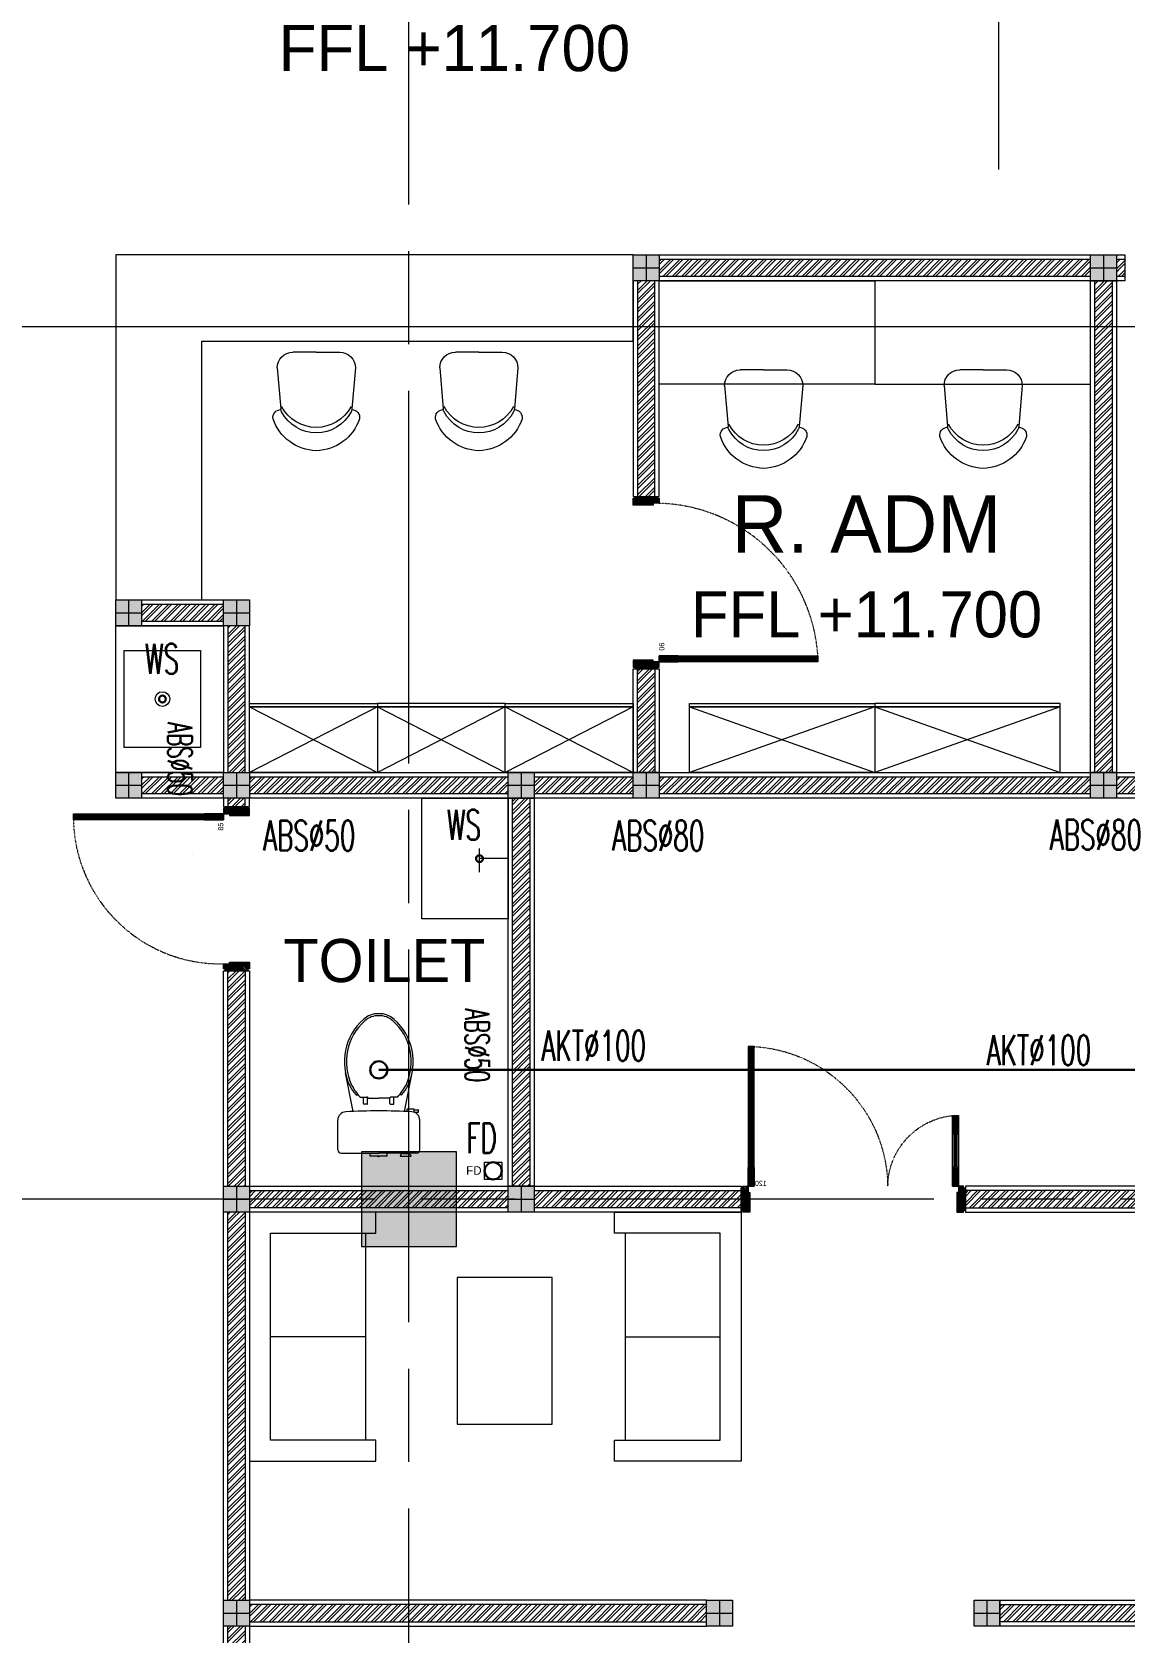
# Model space of a CAD drawing. Header units: millimetres. Extents: x -280308 to 6402717, y -14 to 2073074.
# Drawn here: x -29627 to -23292, y 556808 to 566091 of the extents above; entities that cross this region are included whole.
import ezdxf
from ezdxf.enums import TextEntityAlignment as Align

# ---------------------------------------------------------------- set-up
doc = ezdxf.new("R2010")
doc.units = ezdxf.units.MM
for name, pattern in [('ACAD_ISO03W100', [30, 12, -18]), ('ACAD_ISO08W100', [36, 24, -3, 6, -3]), ('DASHED2', [0.375, 0.25, -0.125]), ('Default', [0])]:
    doc.linetypes.add(name, pattern=pattern)
doc.layers.get('0').update_dxf_attribs({"lineweight": 0})
for name, color, linetype, lineweight, true_color in [('-P-ABK', 7, 'Continuous', 30, 0x05ffff), ('-P-AK', 7, 'Continuous', 30, 0xff0a0a), ('A-FILL-1', 7, 'Continuous', 0, 0x454545), ('P-AKT', 7, 'Continuous', 30, 0xfe0101)]:
    doc.layers.add(name, color=color, linetype=linetype, lineweight=lineweight, true_color=true_color)
for name, color, linetype, lineweight in [('_Door & Window', 1, 'Continuous', 0), ('A-ALINE-1', 91, 'Continuous', 20), ('A-ALINE-3', 111, 'Continuous', 15), ('A-ALINE-6', 117, 'Continuous', 9), ('A-ANNOTATION', 144, 'Continuous', 0), ('A-Furn', 250, 'Continuous', 0), ('A-FURN-EQPM', 177, 'Continuous', 0), ('A-Z22-T-Anno_Text', 152, 'Continuous', 9), ('ARSIR', 251, 'Continuous', 0), ('I-FURN-EQPM', 175, 'Continuous', 0), ('Struktur', 80, 'Continuous', 20)]:
    doc.layers.add(name, color=color, linetype=linetype, lineweight=lineweight)
doc.layers.add('A-TEXT', color=254, linetype='Continuous')
doc.layers.add('FURNITURE', color=26, linetype='Continuous')
doc.layers.add('Teks-PL', color=7, linetype='Default', true_color=0xff0a0a)
doc.styles.add('Annotative', font='arial.ttf', dxfattribs={"height": 1.25})
doc.styles.add('CENTURY', font='GOTHIC.TTF')
doc.styles.add('romans', font='BKANT.TTF')
doc.styles.add('RS', font='ROMANS.SHX', dxfattribs={"width": 0.8})
doc.styles.get("Standard").update_dxf_attribs({"font": 'arial.ttf'})
doc.styles.add('TGF_A', font='arial.ttf')
pattern_1 = [(225, (124575.98, -42468.705), (26.940768, -26.940768), []), (225, (124558.02, -42468.705), (26.940768, -26.940768), [])]
pattern_2 = [(225, (-254889.167, -231808.79), (26.9407684, -26.9407684), []), (225, (-254907.127, -231808.79), (26.9407684, -26.9407684), [])]
pattern_3 = [(225, (-260889.167, -234208.79), (26.9407684, -26.9407684), []), (225, (-260907.127, -234208.79), (26.9407684, -26.9407684), [])]
pattern_4 = [(135, (51.1804, 3e-10), (-4.490128, -4.490128), [])]

# ---------------------------------------------------------------- blocks, each defined once
blk = doc.blocks.new('A$Ccf87384a')
blk.add_wipeout([(-75, 75), (75, 75), (75, -75), (-75, -75)])
blk.add_wipeout([(-75, -75), (-75, 75), (75, 75), (75, -75)])
at = {"layer": 'A-FILL-1', "ltscale": 0.25}
h = blk.add_hatch(color=256, dxfattribs=at)
h.dxf.hatch_style = 1
h.paths.add_polyline_path([(-75, -75), (-75, 75), (75, 75), (75, -75)])
at = {"layer": 'A-ALINE-1'}
blk.add_lwpolyline([(-75, -75), (-75, 75), (75, 75), (75, -75)], close=True, dxfattribs=at)
at = {"layer": 'A-FILL-1', "ltscale": 0.25}
for p, q in [((-75, 0), (75, 0)), ((0, 75), (0, -75))]:
    blk.add_line(p, q, dxfattribs=at)
blk = doc.blocks.new('A$C6ab96ad6')
at = {"layer": 'A-Furn'}
h = blk.add_hatch(dxfattribs=at)
h.set_pattern_fill('ANSI31', color=256, scale=2, angle=540, style=0)
h.set_pattern_definition([(225, (-3598.3206, 30706.9954), (4.490128, -4.490128), [])])
h.paths.add_polyline_path([(10, 960), (10, 850), (2, 850), (2, 860), (-17, 860), (-17, 850), (-25, 850), (-25, 960)])
h = blk.add_hatch(dxfattribs=at)
h.set_pattern_fill('ANSI31', color=256, scale=2, angle=540, style=0)
h.set_pattern_definition([(225, (-3598.3206, 30816.9954), (4.490128, -4.490128), [])])
h.paths.add_polyline_path([(2, 860), (-17, 860), (-17, 250), (2, 250)])
h = blk.add_hatch(dxfattribs=at)
h.set_pattern_fill('ANSI31', color=256, scale=2, angle=540, style=0)
h.set_pattern_definition([(225, (-3198.3206, 30306.9954), (4.490128, -4.490128), [])])
h.paths.add_polyline_path([(-1210, 560), (-1210, 450), (-1202, 450), (-1202, 460), (-1183, 460), (-1183, 450), (-1175, 450), (-1175, 560)])
h = blk.add_hatch(dxfattribs=at)
h.set_pattern_fill('ANSI31', color=256, scale=2, angle=540, style=0)
h.set_pattern_definition([(225, (-3198.3206, 30816.9954), (4.490128, -4.490128), [])])
h.paths.add_polyline_path([(-1202, 460), (-1183, 460), (-1183, 250), (-1202, 250)])
h = blk.add_hatch(dxfattribs=at)
h.set_pattern_fill('ANSI31', color=256, scale=2, angle=540, style=0)
h.set_pattern_definition([(225, (-2593.7735, 30816.9954), (4.490128, -4.490128), [])])
h.paths.add_polyline_path([(-1210, 150), (-1210, 260), (-1202, 260), (-1202, 250), (-1183, 250), (-1183, 260), (-1175, 260), (-1175, 150)])
h = blk.add_hatch(dxfattribs=at)
h.set_pattern_fill('ANSI31', color=256, scale=2, angle=540, style=0)
h.set_pattern_definition([(225, (-2993.7735, 30816.9954), (4.490128, -4.490128), [])])
h.paths.add_polyline_path([(10, 150), (10, 260), (2, 260), (2, 250), (-17, 250), (-17, 260), (-25, 260), (-25, 150)])
h = blk.add_hatch(dxfattribs=at)
h.set_pattern_fill('ANSI31', color=256, scale=2, angle=540, style=0)
h.set_pattern_definition([(225, (-3898.3206, 30765.815), (4.490128, -4.490128), [])])
h.paths.add_polyline_path([(-1240, 0), (-1240, 10), (-1250, 10), (-1250, 140), (-1240, 140), (-1240, 150), (-1210, 150), (-1210, 115), (-1200, 115), (-1200, 0)])
h = blk.add_hatch(dxfattribs=at)
h.set_pattern_fill('ANSI31', color=256, scale=2, angle=540, style=0)
h.set_pattern_definition([(225, (-3598.3206, 30765.815), (4.490128, -4.490128), [])])
h.paths.add_polyline_path([(40, 0), (40, 10), (50, 10), (50, 140), (40, 140), (40, 150), (10, 150), (10, 115), (0, 115), (0, 0)])
at = {"layer": '_Door & Window'}
for points in [[(10, 960), (10, 850), (2, 850), (2, 860), (-17, 860), (-17, 850), (-25, 850), (-25, 960), (10, 960)], [(-1210, 560), (-1210, 450), (-1202, 450), (-1202, 460), (-1183, 460), (-1183, 450), (-1175, 450), (-1175, 560), (-1210, 560)], [(-1210, 150), (-1210, 260), (-1202, 260), (-1202, 250), (-1183, 250), (-1183, 260), (-1175, 260), (-1175, 150), (-1210, 150)], [(10, 150), (10, 260), (2, 260), (2, 250), (-17, 250), (-17, 260), (-25, 260), (-25, 150), (10, 150)], [(-1240, 0), (-1240, 10), (-1250, 10), (-1250, 140), (-1240, 140), (-1240, 150), (-1210, 150), (-1210, 115), (-1200, 115), (-1200, 0), (-1240, 0)], [(40, 0), (40, 10), (50, 10), (50, 140), (40, 140), (40, 150), (10, 150), (10, 115), (0, 115), (0, 0), (40, 0)]]:
    blk.add_lwpolyline(points, dxfattribs=at)
for points in [[(10, 150), (-25, 150), (-25, 960), (10, 960)], [(-1210, 150), (-1175, 150), (-1175, 560), (-1210, 560)]]:
    blk.add_lwpolyline(points, close=True, dxfattribs=at)
at = {"layer": '_Door & Window', "linetype": 'ACAD_ISO03W100', "ltscale": 0.02}
for centre, radius, start, end in [((22.2, 139.1), 822.2, 93.28886, 179.24246), ((-1218.1, 144.1), 418.1, 0.8095, 84.0847)]:
    blk.add_arc(centre, radius, start, end, dxfattribs=at)
at = {"layer": 'A-Furn'}
for points in [[(2, 860), (-17, 860), (-17, 250), (2, 250)], [(-1202, 460), (-1183, 460), (-1183, 250), (-1202, 250)]]:
    blk.add_lwpolyline(points, close=True, dxfattribs=at)
at = {"layer": 'Defpoints', "ltscale": 0.25, "insert": (-98.9, 182.1), "char_height": 30, "attachment_point": 1, "style": 'CENTURY'}
blk.add_mtext_dynamic_manual_height_columns('120', width=78.467, gutter_width=750, heights=[0], dxfattribs=at)
blk = doc.blocks.new('A$Ca4ca9c0b')
at = {"layer": 'A-Furn'}
h = blk.add_hatch(dxfattribs=at)
h.set_pattern_fill('ANSI31', color=256, scale=2, angle=540, style=0)
h.set_pattern_definition([(225, (109566.3125, -240668.4215), (4.49012806, -4.49012806), [])])
h.paths.add_polyline_path([(10, 1020), (10, 910), (2, 910), (2, 920), (-17, 920), (-17, 910), (-25, 910), (-25, 1020)])
h = blk.add_hatch(dxfattribs=at)
h.set_pattern_fill('ANSI31', color=256, scale=2, angle=540, style=0)
h.set_pattern_definition([(225, (109566.3125, -240568.4215), (4.49012806, -4.49012806), [])])
h.paths.add_polyline_path([(2, 920), (-17, 920), (-17, 250), (2, 250)])
h = blk.add_hatch(dxfattribs=at)
h.set_pattern_fill('ANSI31', color=256, scale=2, angle=540, style=0)
h.set_pattern_definition([(225, (110170.8596, -240618.4215), (4.49012806, -4.49012806), [])])
h.paths.add_polyline_path([(10, 150), (10, 260), (2, 260), (2, 250), (-17, 250), (-17, 260), (-25, 260), (-25, 150)])
h = blk.add_hatch(dxfattribs=at)
h.set_pattern_fill('ANSI31', color=256, scale=2, angle=540, style=0)
h.set_pattern_definition([(225, (109716.3125, -240669.602), (4.49012806, -4.49012806), [])])
h.paths.add_polyline_path([(-890, 0), (-890, 10), (-900, 10), (-900, 140), (-890, 140), (-890, 150), (-860, 150), (-860, 115), (-850, 115), (-850, 0)])
h = blk.add_hatch(dxfattribs=at)
h.set_pattern_fill('ANSI31', color=256, scale=2, angle=540, style=0)
h.set_pattern_definition([(225, (109566.3125, -240669.602), (4.49012806, -4.49012806), [])])
h.paths.add_polyline_path([(40, 0), (40, 10), (50, 10), (50, 140), (40, 140), (40, 150), (10, 150), (10, 115), (0, 115), (0, 0)])
at = {"layer": '_Door & Window'}
for points in [[(10, 1020), (10, 910), (2, 910), (2, 920), (-17, 920), (-17, 910), (-25, 910), (-25, 1020), (10, 1020)], [(10, 150), (10, 260), (2, 260), (2, 250), (-17, 250), (-17, 260), (-25, 260), (-25, 150), (10, 150)], [(-890, 0), (-890, 10), (-900, 10), (-900, 140), (-890, 140), (-890, 150), (-860, 150), (-860, 115), (-850, 115), (-850, 0), (-890, 0)], [(40, 0), (40, 10), (50, 10), (50, 140), (40, 140), (40, 150), (10, 150), (10, 115), (0, 115), (0, 0), (40, 0)]]:
    blk.add_lwpolyline(points, dxfattribs=at)
blk.add_lwpolyline([(10, 150), (-25, 150), (-25, 1020), (10, 1020)], close=True, dxfattribs=at)
at = {"layer": '_Door & Window', "linetype": 'ACAD_ISO03W100', "ltscale": 0.02}
blk.add_arc((-6.9, 167), 853.2, 91.21475, 181.13846, dxfattribs=at)
at = {"layer": 'A-Furn'}
blk.add_lwpolyline([(2, 920), (-17, 920), (-17, 250), (2, 250)], close=True, dxfattribs=at)
at = {"layer": 'Defpoints', "ltscale": 0.25, "insert": (-87.7, 181.6), "char_height": 30, "attachment_point": 1, "style": 'CENTURY'}
blk.add_mtext_dynamic_manual_height_columns('85', width=78.467, gutter_width=750, heights=[0], dxfattribs=at)
blk = doc.blocks.new('P180')
at = {"layer": 'A-Furn'}
h = blk.add_hatch(dxfattribs=at)
h.set_pattern_fill('ANSI31', color=256, scale=2, angle=450, style=0)
h.paths.add_polyline_path([(-30765.8, -2658.3), (-30755.8, -2658.3), (-30755.8, -2648.3), (-30625.8, -2648.3), (-30625.8, -2658.3), (-30615.8, -2658.3), (-30615.8, -2688.3), (-30650.8, -2688.3), (-30650.8, -2698.3), (-30765.8, -2698.3)])
h = blk.add_hatch(dxfattribs=at)
h.set_pattern_fill('ANSI31', color=256, scale=2, angle=450, style=0)
h.paths.add_polyline_path([(-30765.8, -3638.3), (-30755.8, -3638.3), (-30755.8, -3648.3), (-30625.8, -3648.3), (-30625.8, -3638.3), (-30615.8, -3638.3), (-30615.8, -3608.3), (-30650.8, -3608.3), (-30650.8, -3598.3), (-30765.8, -3598.3)])
h = blk.add_hatch(dxfattribs=at)
h.set_pattern_fill('ANSI31', color=256, scale=2, angle=450, style=0)
h.set_pattern_definition([(135, (51.1804, -604.547), (-4.490128, -4.490128), [])])
h.paths.add_polyline_path([(-30615.8, -3608.3), (-30505.8, -3608.3), (-30505.8, -3600.3), (-30515.8, -3600.3), (-30515.8, -3581.3), (-30505.8, -3581.3), (-30505.8, -3573.3), (-30615.8, -3573.3)])
h = blk.add_hatch(dxfattribs=at)
h.set_pattern_fill('ANSI31', color=256, scale=2, angle=450, style=0)
h.set_pattern_definition(pattern_4)
h.paths.add_polyline_path([(-29795.8, -3600.3), (-29795.8, -3581.3), (-30515.8, -3581.3), (-30515.8, -3600.3)])
h = blk.add_hatch(dxfattribs=at)
h.set_pattern_fill('ANSI31', color=256, scale=2, angle=450, style=0)
h.set_pattern_definition(pattern_4)
h.paths.add_polyline_path([(-29695.8, -3608.3), (-29805.8, -3608.3), (-29805.8, -3600.3), (-29795.8, -3600.3), (-29795.8, -3581.3), (-29805.8, -3581.3), (-29805.8, -3573.3), (-29695.8, -3573.3)])
at = {"layer": '_Door & Window'}
for points in [[(-30765.8, -2658.3), (-30755.8, -2658.3), (-30755.8, -2648.3), (-30625.8, -2648.3), (-30625.8, -2658.3), (-30615.8, -2658.3), (-30615.8, -2688.3), (-30650.8, -2688.3), (-30650.8, -2698.3), (-30765.8, -2698.3), (-30765.8, -2658.3)], [(-30765.8, -3638.3), (-30755.8, -3638.3), (-30755.8, -3648.3), (-30625.8, -3648.3), (-30625.8, -3638.3), (-30615.8, -3638.3), (-30615.8, -3608.3), (-30650.8, -3608.3), (-30650.8, -3598.3), (-30765.8, -3598.3), (-30765.8, -3638.3)], [(-30615.8, -3608.3), (-30505.8, -3608.3), (-30505.8, -3600.3), (-30515.8, -3600.3), (-30515.8, -3581.3), (-30505.8, -3581.3), (-30505.8, -3573.3), (-30615.8, -3573.3), (-30615.8, -3608.3)], [(-29695.8, -3608.3), (-29805.8, -3608.3), (-29805.8, -3600.3), (-29795.8, -3600.3), (-29795.8, -3581.3), (-29805.8, -3581.3), (-29805.8, -3573.3), (-29695.8, -3573.3), (-29695.8, -3608.3)]]:
    blk.add_lwpolyline(points, dxfattribs=at)
blk.add_lwpolyline([(-30615.8, -3608.3), (-30615.8, -3573.3), (-29695.8, -3573.3), (-29695.8, -3608.3)], close=True, dxfattribs=at)
at = {"layer": '_Door & Window', "linetype": 'ACAD_ISO03W100', "ltscale": 0.02}
blk.add_arc((-30640.5, -3634.6), 946.6, 3.71519, 88.50768, dxfattribs=at)
at = {"layer": 'A-Furn'}
blk.add_lwpolyline([(-29795.8, -3600.3), (-29795.8, -3581.3), (-30515.8, -3581.3), (-30515.8, -3600.3)], close=True, dxfattribs=at)
at = {"layer": 'Defpoints', "ltscale": 0.25, "insert": (-30585.6, -3496.2), "char_height": 30, "attachment_point": 1, "rotation": 270, "style": 'CENTURY'}
blk.add_mtext_dynamic_manual_height_columns('90', width=78.467, gutter_width=750, heights=[0], dxfattribs=at)
blk = doc.blocks.new('A$Cf856f872')
at = {"layer": 'A-FILL-1', "ltscale": 0.25}
h = blk.add_hatch(dxfattribs=at)
h.set_pattern_fill('ANSI32', color=256, scale=4, angle=180)
h.set_pattern_definition([(225, (-254889.167, -226408.79), (26.9407684, -26.9407684), []), (225, (-254907.127, -226408.79), (26.9407684, -26.9407684), [])])
h.paths.add_polyline_path([(20022.8, -9922), (22722.8, -9922), (22722.8, -10022), (20022.8, -10022)])
h = blk.add_hatch(dxfattribs=at)
h.set_pattern_fill('ANSI32', color=256, scale=4, angle=180)
h.set_pattern_definition([(225, (-254889.167, -228408.79), (26.9407684, -26.9407684), []), (225, (-254907.127, -228408.79), (26.9407684, -26.9407684), [])])
h.paths.add_polyline_path([(17022.8, -11922), (17497.8, -11922), (17497.8, -12022), (17022.8, -12022)])
h = blk.add_hatch(dxfattribs=at)
h.set_pattern_fill('ANSI32', color=256, scale=4, angle=180)
h.set_pattern_definition(pattern_1)
h.paths.add_polyline_path([(19897.8, -12897), (19897.8, -12297), (19997.8, -12297), (19997.8, -12897)])
h = blk.add_hatch(dxfattribs=at)
h.set_pattern_fill('ANSI32', color=256, scale=4, angle=180)
h.set_pattern_definition([(225, (-254889.167, -229408.79), (26.9407684, -26.9407684), []), (225, (-254907.127, -229408.79), (26.9407684, -26.9407684), [])])
h.paths.add_polyline_path([(17022.8, -12922), (26497.8, -12922), (26497.8, -13022), (17022.8, -13022)])
h = blk.add_hatch(dxfattribs=at)
h.set_pattern_fill('ANSI32', color=256, scale=4, angle=180)
h.set_pattern_definition([(225, (123850.98, -42468.705), (26.940768, -26.940768), []), (225, (123833.02, -42468.705), (26.940768, -26.940768), [])])
h.paths.add_polyline_path([(19172.8, -15297), (19172.8, -13047), (19272.8, -13047), (19272.8, -15297)])
h = blk.add_hatch(dxfattribs=at)
h.set_pattern_fill('ANSI32', color=256, scale=4, angle=180)
h.set_pattern_definition([(225, (-213064.377, -295407.39), (26.9407684, -26.9407684), []), (225, (-213082.338, -295407.39), (26.9407684, -26.9407684), [])])
h.paths.add_polyline_path([(17522.8, -21197), (17522.8, -14047), (17622.8, -14047), (17622.8, -21197)])
h = blk.add_hatch(dxfattribs=at)
h.set_pattern_fill('ANSI32', color=256, scale=4, angle=180)
h.set_pattern_definition(pattern_2)
h.paths.add_polyline_path([(17647.8, -15322), (20497.8, -15322), (20497.8, -15422), (17647.8, -15422)])
h = blk.add_hatch(dxfattribs=at)
h.set_pattern_fill('ANSI32', color=256, scale=4, angle=180)
h.set_pattern_definition(pattern_2)
h.paths.add_polyline_path([(23497.8, -15322), (21797.8, -15322), (21797.8, -15422), (23497.8, -15422)])
at = {"layer": 'A-ALINE-3', "linetype": 'Continuous'}
for points in [[(20022.8, -9922), (22722.8, -9922), (22722.8, -10022), (20022.8, -10022)], [(17022.8, -11922), (17497.8, -11922), (17497.8, -12022), (17022.8, -12022)], [(19897.8, -12897), (19897.8, -12297), (19997.8, -12297), (19997.8, -12897)], [(17022.8, -12922), (26497.8, -12922), (26497.8, -13022), (17022.8, -13022)], [(19172.8, -15297), (19172.8, -13047), (19272.8, -13047), (19272.8, -15297)], [(17522.8, -21197), (17522.8, -14047), (17622.8, -14047), (17622.8, -21197)], [(17647.8, -15322), (20497.8, -15322), (20497.8, -15422), (17647.8, -15422)], [(23497.8, -15322), (21797.8, -15322), (21797.8, -15422), (23497.8, -15422)]]:
    blk.add_lwpolyline(points, close=True, dxfattribs=at)
at = {"layer": 'A-ALINE-6'}
for points in [[(20022.8, -9897), (22722.8, -9897), (22722.8, -10047), (20022.8, -10047)], [(17022.8, -11897), (17497.8, -11897), (17497.8, -12047), (17022.8, -12047)], [(19872.8, -12897), (19872.8, -12297), (20022.8, -12297), (20022.8, -12897)], [(17022.8, -12897), (26497.8, -12897), (26497.8, -13047), (17022.8, -13047)], [(19147.8, -15297), (19147.8, -13047), (19297.8, -13047), (19297.8, -15297)], [(17497.8, -21197), (17497.8, -14047), (17647.8, -14047), (17647.8, -21197)], [(17647.8, -15297), (20497.8, -15297), (20497.8, -15447), (17647.8, -15447)], [(23497.8, -15297), (21797.8, -15297), (21797.8, -15447), (23497.8, -15447)]]:
    blk.add_lwpolyline(points, close=True, dxfattribs=at)
blk.add_blockref('P180', (50638.6, -8648.6))
at = {"ltscale": 0.25, "rotation": 90}
blk.add_blockref('A$Ca4ca9c0b', (17647.8, -13147), dxfattribs=at)
at = {"ltscale": 0.25, "xscale": -1}
blk.add_blockref('A$C6ab96ad6', (20547.8, -15447), dxfattribs=at)
at = {"ltscale": 0.25}
blk.add_blockref('A$Ccf87384a', (21922.8, -17772), dxfattribs=at)
at = {"layer": 'A-FILL-1', "ltscale": 0.25}
h = blk.add_hatch(dxfattribs=at)
h.set_pattern_fill('ANSI32', color=256, scale=4, angle=180)
h.set_pattern_definition(pattern_3)
h.paths.add_polyline_path([(21997.8, -17722), (23497.8, -17722), (23497.8, -17822), (21997.8, -17822)])
at = {"layer": 'A-ALINE-3', "linetype": 'Continuous'}
blk.add_lwpolyline([(21997.8, -17722), (23497.8, -17722), (23497.8, -17822), (21997.8, -17822)], close=True, dxfattribs=at)
at = {"layer": 'A-ALINE-6'}
blk.add_lwpolyline([(21997.8, -17697), (23497.8, -17697), (23497.8, -17847), (21997.8, -17847)], close=True, dxfattribs=at)
at = {"ltscale": 0.25}
for p in [(19947.8, -9972), (22597.8, -9972), (16947.8, -11972), (17572.8, -11972), (16947.8, -12972), (17572.8, -12972), (19222.8, -12972), (19947.8, -12972), (17572.8, -15372), (19222.8, -15372), (17572.8, -17772)]:
    blk.add_blockref('A$Ccf87384a', p, dxfattribs=at)
at = {"layer": 'A-FILL-1', "ltscale": 0.25}
h = blk.add_hatch(dxfattribs=at)
h.set_pattern_fill('ANSI32', color=256, scale=4, angle=180)
h.set_pattern_definition(pattern_1)
h.paths.add_polyline_path([(19897.8, -10047), (19897.8, -11297), (19997.8, -11297), (19997.8, -10047)])
h = blk.add_hatch(dxfattribs=at)
h.set_pattern_fill('ANSI32', color=256, scale=4, angle=180)
h.set_pattern_definition([(225, (127225.98, -42468.705), (26.940768, -26.940768), []), (225, (127208.02, -42468.705), (26.940768, -26.940768), [])])
h.paths.add_polyline_path([(22547.8, -12897), (22547.8, -10047), (22647.8, -10047), (22647.8, -12897)])
h = blk.add_hatch(dxfattribs=at)
h.set_pattern_fill('ANSI32', color=256, scale=4, angle=180)
h.set_pattern_definition([(225, (122200.98, -42468.705), (26.940768, -26.940768), []), (225, (122183.02, -42468.705), (26.940768, -26.940768), [])])
h.paths.add_polyline_path([(17522.8, -12047), (17522.8, -13097), (17622.8, -13097), (17622.8, -12047)])
h = blk.add_hatch(dxfattribs=at)
h.set_pattern_fill('ANSI32', color=256, scale=4, angle=180)
h.set_pattern_definition(pattern_3)
h.paths.add_polyline_path([(20297.8, -17722), (17647.8, -17722), (17647.8, -17822), (20297.8, -17822)])
at = {"layer": 'A-ALINE-3', "linetype": 'Continuous'}
for points in [[(19897.8, -10047), (19897.8, -11297), (19997.8, -11297), (19997.8, -10047)], [(22547.8, -12897), (22547.8, -10047), (22647.8, -10047), (22647.8, -12897)], [(17522.8, -12047), (17522.8, -13097), (17622.8, -13097), (17622.8, -12047)], [(20297.8, -17722), (17647.8, -17722), (17647.8, -17822), (20297.8, -17822)]]:
    blk.add_lwpolyline(points, close=True, dxfattribs=at)
at = {"layer": 'A-ALINE-6'}
for points in [[(19872.8, -10047), (19872.8, -11297), (20022.8, -11297), (20022.8, -10047)], [(22522.8, -12897), (22522.8, -10047), (22672.8, -10047), (22672.8, -12897)], [(17497.8, -12047), (17497.8, -13097), (17647.8, -13097), (17647.8, -12047)], [(20297.8, -17697), (17647.8, -17697), (17647.8, -17847), (20297.8, -17847)]]:
    blk.add_lwpolyline(points, close=True, dxfattribs=at)
at = {"layer": 'A-FURN-EQPM', "ltscale": 0.25}
blk.add_lwpolyline([(19010.8, -15157.4), (19110.8, -15157.4), (19110.8, -15257.4), (19010.8, -15257.4)], close=True, dxfattribs=at)
at = {"ltscale": 0.25}
for p in [(17572.8, -12972), (22597.8, -12972), (17572.8, -17772), (20372.8, -17772)]:
    blk.add_blockref('A$Ccf87384a', p, dxfattribs=at)
blk = doc.blocks.new('A$Ccc440957')
at = {"layer": 'FURNITURE', "color": 0, "linetype": 'ByBlock', "lineweight": -2}
for p, q in [((-44.9, 189), (-243.3, 171.7)), ((30.7, 0), (30.7, 113.4)), ((30.7, 0), (30.7, -113.4)), ((-44.9, -189), (-243.3, -171.7))]:
    blk.add_line(p, q, dxfattribs=at)
for centre, radius, start, end in [((-218.8, -5.7), 226.4, 108.72878, 178.55828), ((-170.1, 0), 189, 117.54534, 180), ((-143.7, 0), 189, 117.54534, 180), ((-284.3, 171.6), 37.8, 0, 100.97095), ((-240, 134.1), 37.8, 94.9782, 117.54534), ((-44.9, 113.4), 75.6, 0, 90), ((-218.8, 5.7), 226.4, 181.44172, 251.27122), ((-170.1, 0), 189, 180, 242.45466), ((-143.7, 0), 189, 180, 242.45466), ((-44.9, -113.4), 75.6, 270, 0), ((-284.3, -171.6), 37.8, 259.02905, 0), ((-240, -134.1), 37.8, 242.45466, 265.0218)]:
    blk.add_arc(centre, radius, start, end, dxfattribs=at)
blk = doc.blocks.new('A$Cf084c430')
at = {"color": 0, "linetype": 'ByBlock', "lineweight": -2}
for p, q in [((-733.3, 600), (-733.3, 722.2)), ((-733.3, 722.2), (0, 722.2)), ((0, 722.2), (0, -722.2)), ((-122.2, 600), (-733.3, 600)), ((-672.2, 600), (-672.2, -600)), ((-122.2, -600), (-122.2, 600)), ((-672.2, 0), (-122.2, 0)), ((-733.3, -722.2), (-733.3, -600)), ((-733.3, -600), (-122.2, -600)), ((0, -722.2), (-733.3, -722.2))]:
    blk.add_line(p, q, dxfattribs=at)
blk = doc.blocks.new('WASTAFEL 2')
at = {"color": 0, "linetype": 'ByBlock', "lineweight": -2, "ltscale": 0.25}
for p, q in [((48793.3, 63216.8), (48793.3, 63050.4)), ((48871.9, 63050.4), (48734.5, 63050.4))]:
    blk.add_line(p, q, dxfattribs=at)
blk.add_lwpolyline([(48443.3, 63216.8), (49143.3, 63216.8), (49143.3, 62716.8), (48443.3, 62716.8)], close=True, dxfattribs=at)
blk = doc.blocks.new('greg')
at = {"layer": 'I-FURN-EQPM', "ltscale": 1000}
for p, q in [((2016835.1, 1433823.2), (2017007.7, 1433823.2)), ((2016815.6, 1433803.7), (2016815.6, 1433585.7)), ((2017057.8, 1433734.4), (2017282.2, 1433779.2)), ((2016798.9, 1433634.9), (2016815.6, 1433634.9)), ((2016798.9, 1433536.4), (2016798.9, 1433634.9)), ((2017099.8, 1433653.7), (2017099.8, 1433670.4)), ((2017103.1, 1433673.6), (2017141.5, 1433673.6)), ((2017103.1, 1433650.5), (2017138.2, 1433650.5)), ((2017134.9, 1433645.9), (2017134.9, 1433585.7)), ((2017135.9, 1433648.3), (2017140.5, 1433652.7)), ((2017141.5, 1433693.1), (2017141.5, 1433655)), ((2017154.9, 1433716.9), (2017154.9, 1433706.2)), ((2016815.6, 1433367.6), (2016815.6, 1433585.7)), ((2017134.9, 1433525.4), (2017134.9, 1433585.7)), ((2016798.9, 1433536.4), (2016815.6, 1433536.4)), ((2016798.9, 1433461.8), (2016798.9, 1433398.7)), ((2017099.8, 1433517.6), (2017099.8, 1433501)), ((2017103.1, 1433520.9), (2017138.2, 1433520.9)), ((2017103.1, 1433497.7), (2017141.5, 1433497.7)), ((2017135.9, 1433523.1), (2017140.5, 1433518.7)), ((2017141.5, 1433478.2), (2017141.5, 1433516.3)), ((2017154.9, 1433454.4), (2017154.9, 1433465.1)), ((2016814.4, 1433443.8), (2016814.4, 1433416.7)), ((2016814.4, 1433441.1), (2016815.6, 1433441.1)), ((2016814.4, 1433419.4), (2016815.6, 1433419.4)), ((2017052.9, 1433380.3), (2017052.9, 1433358.4)), ((2017053, 1433380.4), (2017069.3, 1433380.4)), ((2017057.1, 1433421.9), (2017069.3, 1433421.9)), ((2017057.8, 1433436.9), (2017282.2, 1433392.2)), ((2017068.1, 1433380.4), (2017068.1, 1433358.4)), ((2017072.5, 1433418.6), (2017072.5, 1433383.6)), ((2016835.1, 1433348.2), (2017007.7, 1433348.2)), ((2017056.2, 1433355.2), (2017064.9, 1433355.2))]:
    blk.add_line(p, q, dxfattribs=at)
for centre, radius, start, end in [((2016835.1, 1433803.7), 19.4, 90, 180), ((2017007.7, 1433775.2), 48, 2.7365, 90), ((2013801.1, 1433585.7), 3260.1, 356.62674, 3.37326), ((2017360.3, 1433457.1), 322.9, 117.51554, 132.40373), ((2017287.3, 1433582.7), 189.5, 115.3845, 133.92603), ((2017346.2, 1433458.4), 327.1, 41.4237, 115.367), ((2017346.2, 1433458.4), 315.4, 41.4237, 115.367), ((2017103.1, 1433670.4), 3.24, 90, 180), ((2017103.1, 1433653.7), 3.24, 180, 270), ((2017138.2, 1433645.9), 3.24, 134.04852, 180), ((2017138.2, 1433655), 3.24, 314.04852, 0), ((2017144.7, 1433693.1), 3.24, 132.40373, 180), ((2017158.1, 1433716.9), 3.24, 133.92603, 180), ((2017496.1, 1433588.5), 116.9, 358.71719, 42.14605), ((2017496.1, 1433588.5), 128.6, 358.71719, 42.14605), ((2017496.1, 1433582.8), 116.9, 317.85395, 1.28281), ((2017496.1, 1433582.8), 128.6, 317.85395, 1.28281), ((2016795.4, 1433443.2), 19, 1.90665, 79.38682), ((2017103.1, 1433517.6), 3.24, 90, 180), ((2017103.1, 1433501), 3.24, 180, 270), ((2017138.2, 1433525.4), 3.24, 180, 225.95148), ((2017138.2, 1433516.3), 3.24, 0, 45.95148), ((2017144.7, 1433478.2), 3.24, 180, 227.59627), ((2017360.3, 1433714.3), 322.9, 227.59627, 242.48446), ((2017158.1, 1433454.4), 3.24, 180, 226.07397), ((2017287.3, 1433588.6), 189.5, 226.07397, 244.6155), ((2017346.2, 1433712.9), 327.1, 244.633, 318.5763), ((2017346.2, 1433712.9), 315.4, 244.633, 318.5763), ((2016795.4, 1433417.4), 19, 280.61318, 358.09335), ((2016835.1, 1433367.6), 19.4, 180, 270), ((2017007.7, 1433396.1), 48, 270, 357.2635), ((2017056.2, 1433358.4), 3.24, 180, 270), ((2017064.9, 1433358.4), 3.24, 270, 0), ((2017069.3, 1433418.6), 3.24, 0, 90), ((2017069.3, 1433383.6), 3.24, 270, 0)]:
    blk.add_arc(centre, radius, start, end, dxfattribs=at)
at = {"layer": 'I-FURN-EQPM', "ltscale": 1000, "style": 'romans'}
blk.add_text('+', height=19.4, dxfattribs=at).set_placement((2016786.8, 1433577.3))
blk = doc.blocks.new('A$C3304e30a')
at = {"color": 0, "linetype": 'ByBlock', "lineweight": -2, "ltscale": 0.25}
for p, q in [((5500, -10770), (6241.7, -11150)), ((6241.7, -10770), (5500, -11150)), ((6983.3, -10770), (6241.7, -11150)), ((6241.7, -10770), (6983.3, -11150)), ((6983.3, -10770), (7725, -11150)), ((7725, -10770), (6983.3, -11150)), ((8050, -10770), (9125, -11150)), ((9125, -10770), (8050, -11150)), ((10200, -10770), (9125, -11150)), ((9125, -10770), (10200, -11150))]:
    blk.add_line(p, q, dxfattribs=at)
at = {"color": 0, "linetype": 'ByBlock', "lineweight": -2}
blk.add_lwpolyline([(4725, -10150), (5225, -10150), (5225, -8650), (7725, -8650), (7725, -8150), (4725, -8150), (4725, -10150)], dxfattribs=at)
at = {"ltscale": 0.25}
for points in [[(7875, -8300), (9125, -8300), (9125, -8900), (7875, -8900)], [(10375, -8300), (9125, -8300), (9125, -8900), (10375, -8900)]]:
    blk.add_lwpolyline(points, close=True, dxfattribs=at)
at = {"color": 0, "linetype": 'ByBlock', "lineweight": -2}
for points in [[(4725, -10300), (5350, -10300), (5350, -11150), (4725, -11150)], [(7254.4, -14928.4), (7254.4, -14078.4), (6704.4, -14078.4), (6704.4, -14928.4)]]:
    blk.add_lwpolyline(points, close=True, dxfattribs=at)
at = {"color": 0, "linetype": 'ByBlock', "lineweight": -2, "ltscale": 0.25}
for points in [[(4775, -11005.7), (4775, -10444.3), (5217.1, -10444.3), (5217.1, -11005.7)], [(5500, -10750), (6241.7, -10750), (6241.7, -10770), (5500, -10770)], [(6983.3, -10750), (6241.7, -10750), (6241.7, -10770), (6983.3, -10770)], [(6983.3, -10750), (7725, -10750), (7725, -10770), (6983.3, -10770)], [(8050, -10750), (9125, -10750), (9125, -10770), (8050, -10770)], [(10200, -10750), (9125, -10750), (9125, -10770), (10200, -10770)], [(5500, -10770), (6241.7, -10770), (6241.7, -11150), (5500, -11150)], [(6983.3, -10770), (6241.7, -10770), (6241.7, -11150), (6983.3, -11150)], [(6983.3, -10770), (7725, -10770), (7725, -11150), (6983.3, -11150)], [(8050, -10770), (9125, -10770), (9125, -11150), (8050, -11150)], [(10200, -10770), (9125, -10770), (9125, -11150), (10200, -11150)]]:
    blk.add_lwpolyline(points, close=True, dxfattribs=at)
blk.add_circle((4996, -10725), 42.6, dxfattribs=at)
at = {"ltscale": 0.25, "xscale": -1.2, "yscale": 1.2, "zscale": 1.2, "rotation": 270}
for p in [(5887.8, -8750.9), (6829.7, -8750.9), (8480.3, -8853.4), (9753.1, -8853.4)]:
    blk.add_blockref('A$Ccc440957', p, dxfattribs=at)
at = {"color": 0, "linetype": 'ByBlock', "lineweight": -2, "rotation": 270}
blk.add_blockref('WASTAFEL 2', (-56216.8, 37143.3), dxfattribs=at)
at = {"color": 0, "linetype": 'ByBlock', "lineweight": -2, "xscale": -1}
blk.add_blockref('A$Cf084c430', (5500, -14422.2), dxfattribs=at)
at = {"color": 0, "linetype": 'ByBlock', "lineweight": -2}
blk.add_blockref('A$Cf084c430', (8350, -14422.2), dxfattribs=at)
at = {"layer": 'A-Furn', "color": 0, "linetype": 'ByBlock', "lineweight": -2, "ltscale": 0.25, "rotation": 90}
blk.add_blockref('greg', (1439835.7, -2030173.9), dxfattribs=at)
blk = doc.blocks.new('*U539')
at = {"layer": 'A-ANNOTATION', "linetype": 'ACAD_ISO08W100', "ltscale": 0.25}
blk.add_lwpolyline([(0, -7.641), (0, -228.348)], dxfattribs=at)
at = {"layer": 'A-TEXT'}
blk.add_attdef('N', text='', height=0.9, dxfattribs=at).set_placement((0, 2.75), align=Align.MIDDLE_CENTER)
blk = doc.blocks.new('*U552')
at = {"layer": 'A-ANNOTATION', "linetype": 'ACAD_ISO08W100', "ltscale": 0.25}
blk.add_lwpolyline([(0, -5), (0, -90.561)], dxfattribs=at)
at = {"layer": 'A-TEXT'}
blk.add_attdef('N', text='', height=0.9, dxfattribs=at).set_placement((0, 2.75), align=Align.MIDDLE_CENTER)
blk = doc.blocks.new('A$Cf37525da')
at = {"color": 124, "xscale": -360.0000000000001, "yscale": 360.0000000000001, "zscale": 360.0000000000001}
for name, p, rotation in [('*U552', (-49750, -25932.8), 180), ('*U539', (4643.8, -13700), 270)]:
    blk.add_blockref(name, p, dxfattribs=dict(at, rotation=rotation))
blk = doc.blocks.new('*U540')
at = {"lineweight": -2}
blk.add_lwpolyline([(0.2344, 0), (7.6317, 0)], dxfattribs=at)
at = {"color": 7, "lineweight": -2, "style": 'TGF_A', "flags": 8}
for tag, height, p in [('NOTE1', 0.0625, (0, 0.3375)), ('DET', 0.0938, (0, 0.0961)), ('SHT', 0.075, (0, -0.1021)), ('NOTE2', 0.0625, (0, -0.3994))]:
    blk.add_attdef(tag, text='', height=height, dxfattribs=at).set_placement(p, align=Align.MIDDLE)
blk = doc.blocks.new('*U538')
at = {"lineweight": -2}
blk.add_lwpolyline([(0, -0.2344), (0, -3.1346)], dxfattribs=at)
at = {"color": 7, "lineweight": -2, "style": 'TGF_A', "flags": 8}
for tag, height, p in [('NOTE1', 0.0625, (0, 0.3375)), ('DET', 0.0938, (0, 0.0961)), ('SHT', 0.075, (0, -0.1021)), ('NOTE2', 0.0625, (0, -0.3994))]:
    blk.add_attdef(tag, text='', height=height, dxfattribs=at).set_placement(p, align=Align.MIDDLE)
blk = doc.blocks.new('A$Cba193409')
at = {"layer": 'A-Z22-T-Anno_Text', "color": 7, "xscale": 4266.666666600002, "yscale": 4266.666666600002, "zscale": 4266.666666600002}
for name, p in [('*U538', (-46583, 5394.1)), ('*U540', (-74879.7, -8888.9))]:
    blk.add_blockref(name, p, dxfattribs=at)
blk = doc.blocks.new('A$Cb189dcfa')
at = {"layer": 'ARSIR', "linetype": 'ByBlock', "lineweight": -2, "ltscale": 0.25}
h = blk.add_hatch(color=9, dxfattribs=at)
h.dxf.hatch_style = 1
h.paths.add_polyline_path([(4550, 6450), (4000, 5900), (4550, 5900)], flags=17)
h.paths.add_polyline_path([(4550, 6450), (4000, 6450), (4000, 5900)], flags=17)
at = {"layer": 'Struktur', "color": 0, "linetype": 'ByBlock', "lineweight": -2, "ltscale": 0.25}
blk.add_lwpolyline([(4000, 5900), (4550, 5900), (4550, 6450), (4000, 6450)], close=True, dxfattribs=at)
blk = doc.blocks.new('4')
at = {"ltscale": 0.25}
blk.add_blockref('A$Cf856f872', (-46014.9, 574695.2), dxfattribs=at)
blk.add_blockref('A$Cf37525da', (22307.9, 573023.3), dxfattribs=at)
at = {"layer": 'A-FURN-EQPM', "color": 0, "linetype": 'ByBlock', "lineweight": -2, "ltscale": 0.25}
blk.add_blockref('A$Cba193409', (22557.9, 573273.3), dxfattribs=at)
at = {"layer": 'A-FURN-EQPM', "ltscale": 0.25}
blk.add_blockref('A$C3304e30a', (-33867.1, 572948.3), dxfattribs=at)
at = {"layer": 'Struktur', "ltscale": 0.25}
blk.add_blockref('A$Cb189dcfa', (-31717.1, 553148.3), dxfattribs=at)
at = {"layer": 'A-TEXT', "ltscale": 0.25, "attachment_point": 1, "style": 'Annotative'}
for s, width, insert, char_height in [('\\pxqc;{\\fCentury Gothic|b0|i0|c0|p34;\\H1.25x;HEMODIALISA\\P\\H0.8x;FFL +11.700}', 5332.382, (-29844.7, 566688.5), 267.3), ('\\pxqc;{\\fCentury Gothic|b0|i0|c0|p34;\\H1.25x;R. ADM\\P\\H0.8x;FFL +11.700}', 5332.382, (-27456.2, 563405.5), 267.3), ('\\pxqc;{\\fCentury Gothic|b0|i0|c0|p34;TOILET}', 5332.382, (-30250.9, 560832.1), 250), ('\\pxqc;{\\fCentury Gothic|b0|i0|c0|p34;FD}', 246.703, (-27189.3, 559514.8), 50)]:
    blk.add_mtext_dynamic_manual_height_columns(s, width=width, gutter_width=1670.6, heights=[0], dxfattribs=dict(at, insert=insert, char_height=char_height))

msp = doc.modelspace()

# ---------------------------------------------------------------- block references
msp.add_blockref('4', (0, 0))

# ---------------------------------------------------------------- next in the draw order: linework, layer by layer
at = {"layer": '-P-ABK', "linetype": 'DASHED2', "ltscale": 5, "const_width": 0.03, "flags": 128}
for points in [[(-28871.1, 562223.3), (-28871.1, 561443.2), (-28657, 561298.3), (-22878.3, 561298.3), (-22738.6, 561108.8)], [(-26954.1, 559487.8), (-26954.1, 561123.9), (-26656, 561298.3)]]:
    msp.add_lwpolyline(points, dxfattribs=at)
at = {"layer": '-P-AK'}
for centre, radius in [((-28871.1, 562223.3), 20), ((-27033.4, 561298.3), 20), ((-27617.1, 560073.3), 50), ((-26954.1, 559487.8), 50)]:
    msp.add_circle(centre, radius, dxfattribs=at)
at = {"layer": 'P-AKT', "linetype": 'Continuous', "flags": 128}
msp.add_lwpolyline([(-27617.1, 560073.3), (-23107.6, 560073.3), (-22845, 559782.9)], dxfattribs=at)

# ---------------------------------------------------------------- next in the draw order: texts
at = {"layer": 'Teks-PL', "extrusion": (3.68146e-05, 0.052336, 0.99863), "style": 'RS', "width": 0.6}
for s, p in [('WS', (29368.7, -561577.6, 29431)), ('ABS%%C50', (28682.7, -560555.1, 29377.4)), ('WS', (27617.9, -560618.9, 29380.8)), ('ABS%%C80', (26659.8, -560556.5, 29377.5)), ('ABS%%C80', (24123.4, -560563.6, 29377.9)), ('AKT%%C100', (27068.9, -559340.1, 29313.8)), ('AKT%%C100', (24488.3, -559315.7, 29312.5)), ('FD', (27502.3, -558804.6, 29285.7))]:
    msp.add_text(s, height=174.72, rotation=179.99996, dxfattribs=at).set_placement(p)
at = {"layer": 'Teks-PL', "extrusion": (0.052336, -3.68146e-05, 0.99863), "style": 'RS', "width": 0.6}
for p in [(562069.2, 29194.5, -1530), (560409.2, 27473.2, -1439.8)]:
    msp.add_text('ABS%%C50', height=139.78, rotation=179.99996, dxfattribs=at).set_placement(p)

doc.saveas('drawing.dxf')
